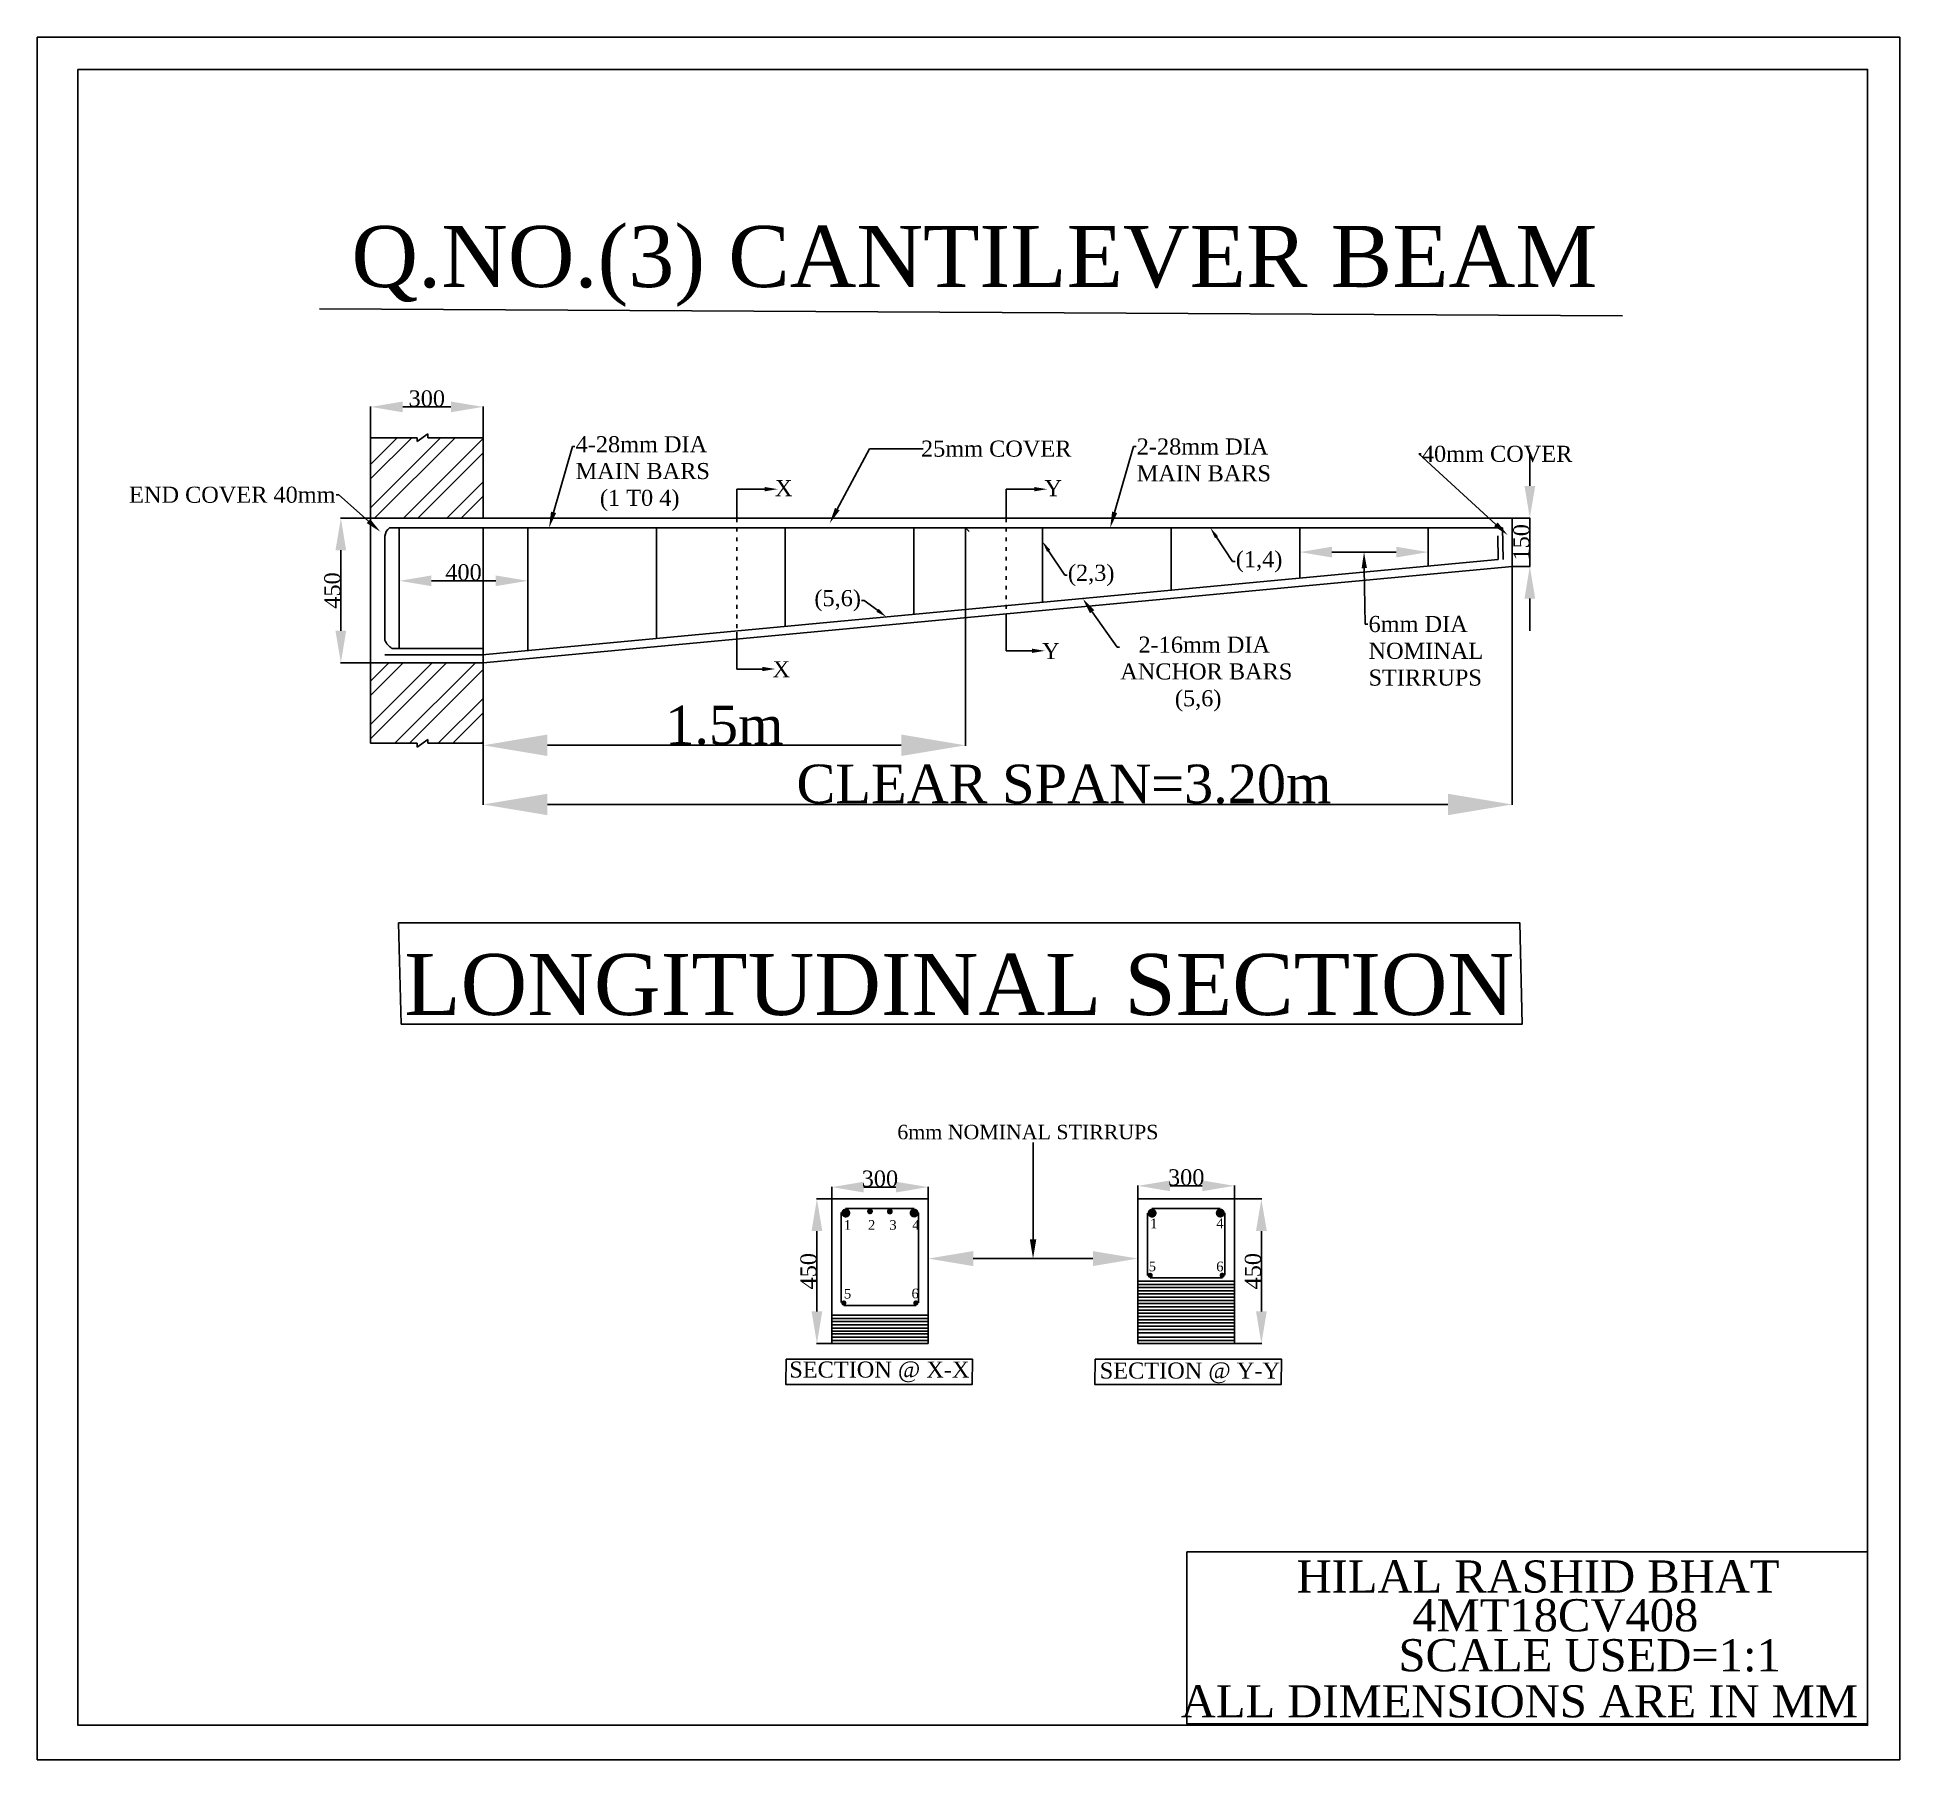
# Model space of a CAD drawing. Header units: millimetres. Extents: x -1148 to 4643, y -3736 to 1621.
import ezdxf
from ezdxf import colors
from ezdxf.entities.mleader import LeaderData, LeaderLine
from ezdxf.math import Vec2, Vec3

# ---------------------------------------------------------------- set-up
doc = ezdxf.new("R2010")
doc.units = ezdxf.units.MM
doc.linetypes.add('ACAD_ISO03W100', pattern=[30, 12, -18])
doc.styles.get("Standard").update_dxf_attribs({"font": 'times.ttf'})
doc.dimstyles.new('ISO-25', dxfattribs={"dimtxt": 2.5, "dimasz": 2.5, "dimexe": 1.25, "dimexo": 0.625, "dimtad": 1, "dimdec": 0, "dimtxsty": 'Standard', "dimcen": 2.5, "dimaunit": 1, "dimadec": 0, "dimazin": 0, "dimtfac": 1, "dimtdec": 0, "dimtmove": 0, "dimatfit": 3, "dimfxl": 1, "dimarcsym": 0})

# ---------------------------------------------------------------- blocks, each defined once
blk = doc.blocks.new('*D1')
at = {"color": 0, "lineweight": -2, "transparency": 16777216}
for p, q in [((3438.1, -25.4), (3438.1, -766.4)), ((238, -325.4), (238, -766.4)), ((438, -765.1), (3238.1, -765.1))]:
    blk.add_line(p, q, dxfattribs=at)
at = {"color": 0, "transparency": 16777216}
for points in [[(438, -731.8), (438, -798.5), (238, -765.1)], [(3238.1, -731.8), (3238.1, -798.5), (3438.1, -765.1)]]:
    blk.add_solid(points, dxfattribs=at)
at = {"layer": 'Defpoints', "color": 0, "transparency": 16777216}
for p in [(3438.1, -24.8), (238, -324.8), (3438.1, -765.1)]:
    blk.add_point(p, dxfattribs=at)
at = {"color": 0, "transparency": 16777216, "insert": (2044.2, -702.4), "char_height": 120, "attachment_point": 5}
blk.add_mtext('CLEAR SPAN=3.20m', dxfattribs=at)
blk = doc.blocks.new('*D2')
at = {"color": 0, "lineweight": -2, "transparency": 16777216}
for p, q in [((238.1, 94.6), (238.1, -582.3)), ((1738.1, 94.6), (1738.1, -582.3)), ((438.1, -581.1), (1538.1, -581.1))]:
    blk.add_line(p, q, dxfattribs=at)
at = {"color": 0, "transparency": 16777216}
for points in [[(438.1, -547.7), (438.1, -614.4), (238.1, -581.1)], [(1538.1, -547.7), (1538.1, -614.4), (1738.1, -581.1)]]:
    blk.add_solid(points, dxfattribs=at)
at = {"layer": 'Defpoints', "color": 0, "transparency": 16777216}
for p in [(238.1, 95.2), (1738.1, 95.2), (1738.1, -581.1)]:
    blk.add_point(p, dxfattribs=at)
at = {"color": 0, "transparency": 16777216, "insert": (988.1, -519.2), "char_height": 120, "attachment_point": 5}
blk.add_mtext('1.5m', dxfattribs=at)
blk = doc.blocks.new('*D3')
at = {"color": 0, "lineweight": -2, "transparency": 16777216}
for p, q in [((-112.7, 125.2), (-205.6, 125.2)), ((-204.3, 25.2), (-204.3, -224.8)), ((-112.7, -324.8), (-205.6, -324.8))]:
    blk.add_line(p, q, dxfattribs=at)
at = {"color": 0, "transparency": 16777216}
for points in [[(-221, 25.2), (-187.7, 25.2), (-204.3, 125.2)], [(-221, -224.8), (-187.7, -224.8), (-204.3, -324.8)]]:
    blk.add_solid(points, dxfattribs=at)
at = {"layer": 'Defpoints', "color": 0, "transparency": 16777216}
for p in [(-112, 125.2), (-204.3, -324.8), (-112, -324.8)]:
    blk.add_point(p, dxfattribs=at)
at = {"color": 0, "transparency": 16777216, "insert": (-230.5, -99.8), "char_height": 50, "attachment_point": 5, "rotation": 90}
blk.add_mtext('450', dxfattribs=at)
blk = doc.blocks.new('*D4')
at = {"color": 0, "lineweight": -2, "transparency": 16777216}
for p, q in [((-22.8, -91.7), (-22.8, -68.4)), ((77.2, -69.7), (277.2, -69.7)), ((377.2, -91.7), (377.2, -68.4))]:
    blk.add_line(p, q, dxfattribs=at)
at = {"color": 0, "transparency": 16777216}
for points in [[(77.2, -53), (77.2, -86.3), (-22.8, -69.7)], [(277.2, -53), (277.2, -86.3), (377.2, -69.7)]]:
    blk.add_solid(points, dxfattribs=at)
at = {"layer": 'Defpoints', "color": 0, "transparency": 16777216}
for p in [(-22.8, -92.3), (377.2, -69.7), (377.2, -92.3)]:
    blk.add_point(p, dxfattribs=at)
at = {"color": 0, "transparency": 16777216, "insert": (177.2, -43.5), "char_height": 50, "attachment_point": 5}
blk.add_mtext('400', dxfattribs=at)
blk = doc.blocks.new('*D5')
at = {"color": 0, "lineweight": -2, "transparency": 16777216}
for p, q in [((3492.8, 225.2), (3492.8, 325.2)), ((3438.7, 125.2), (3494.1, 125.2)), ((3492.8, 125.2), (3492.8, -24.8)), ((3438.7, -24.8), (3494.1, -24.8)), ((3492.8, -124.8), (3492.8, -224.8))]:
    blk.add_line(p, q, dxfattribs=at)
at = {"color": 0, "transparency": 16777216}
for points in [[(3476.2, 225.2), (3509.5, 225.2), (3492.8, 125.2)], [(3476.2, -124.8), (3509.5, -124.8), (3492.8, -24.8)]]:
    blk.add_solid(points, dxfattribs=at)
at = {"layer": 'Defpoints', "color": 0, "transparency": 16777216}
for p in [(3438.1, 125.2), (3438.1, -24.8), (3492.8, -24.8)]:
    blk.add_point(p, dxfattribs=at)
at = {"color": 0, "transparency": 16777216, "insert": (3466.7, 50.2), "char_height": 50, "attachment_point": 5, "rotation": 90}
blk.add_mtext('150', dxfattribs=at)
blk = doc.blocks.new('*D6')
at = {"color": 0, "lineweight": -2, "transparency": 16777216}
for p, q in [((-112, 376), (-112, 472.4)), ((-12, 471.2), (138, 471.2)), ((238, 376), (238, 472.4))]:
    blk.add_line(p, q, dxfattribs=at)
at = {"color": 0, "transparency": 16777216}
for points in [[(-12, 487.8), (-12, 454.5), (-112, 471.2)], [(138, 487.8), (138, 454.5), (238, 471.2)]]:
    blk.add_solid(points, dxfattribs=at)
at = {"layer": 'Defpoints', "color": 0, "transparency": 16777216}
for p in [(238, 471.2), (-112, 375.4), (238, 375.4)]:
    blk.add_point(p, dxfattribs=at)
at = {"color": 0, "transparency": 16777216, "insert": (63, 497.2), "char_height": 50, "width": 105.119, "attachment_point": 5}
blk.add_mtext('300', dxfattribs=at)
blk = doc.blocks.new('*D7')
at = {"color": 0, "lineweight": -2, "transparency": 16777216}
for p, q in [((1321.9, -1990.9), (1321.9, -1953.6)), ((1421.9, -1954.9), (1521.9, -1954.9)), ((1621.9, -1990.9), (1621.9, -1953.6))]:
    blk.add_line(p, q, dxfattribs=at)
at = {"color": 0, "transparency": 16777216}
for points in [[(1421.9, -1938.2), (1421.9, -1971.6), (1321.9, -1954.9)], [(1521.9, -1938.2), (1521.9, -1971.6), (1621.9, -1954.9)]]:
    blk.add_solid(points, dxfattribs=at)
at = {"layer": 'Defpoints', "color": 0, "transparency": 16777216}
for p in [(1621.9, -1954.9), (1321.9, -1991.5), (1621.9, -1991.5)]:
    blk.add_point(p, dxfattribs=at)
at = {"color": 0, "transparency": 16777216, "insert": (1471.9, -1928.8), "char_height": 50, "attachment_point": 5}
blk.add_mtext('300', dxfattribs=at)
blk = doc.blocks.new('*D8')
at = {"color": 0, "lineweight": -2, "transparency": 16777216}
for p, q in [((1321.3, -1991.5), (1274.8, -1991.5)), ((1276, -2091.5), (1276, -2341.5)), ((1321.3, -2441.5), (1274.8, -2441.5))]:
    blk.add_line(p, q, dxfattribs=at)
at = {"color": 0, "transparency": 16777216}
for points in [[(1259.4, -2091.5), (1292.7, -2091.5), (1276, -1991.5)], [(1259.4, -2341.5), (1292.7, -2341.5), (1276, -2441.5)]]:
    blk.add_solid(points, dxfattribs=at)
at = {"layer": 'Defpoints', "color": 0, "transparency": 16777216}
for p in [(1321.9, -1991.5), (1276, -2441.5), (1321.9, -2441.5)]:
    blk.add_point(p, dxfattribs=at)
at = {"color": 0, "transparency": 16777216, "insert": (1250, -2216.5), "char_height": 50, "attachment_point": 5, "rotation": 90}
blk.add_mtext('450', dxfattribs=at)
blk = doc.blocks.new('*D9')
at = {"color": 0, "lineweight": -2, "transparency": 16777216}
for p, q in [((2274.3, -1990.9), (2274.3, -1949.8)), ((2374.3, -1951), (2474.3, -1951)), ((2574.3, -1990.9), (2574.3, -1949.8))]:
    blk.add_line(p, q, dxfattribs=at)
at = {"color": 0, "transparency": 16777216}
for points in [[(2374.3, -1934.3), (2374.3, -1967.7), (2274.3, -1951)], [(2474.3, -1934.3), (2474.3, -1967.7), (2574.3, -1951)]]:
    blk.add_solid(points, dxfattribs=at)
at = {"layer": 'Defpoints', "color": 0, "transparency": 16777216}
for p in [(2574.3, -1951), (2274.3, -1991.5), (2574.3, -1991.5)]:
    blk.add_point(p, dxfattribs=at)
at = {"color": 0, "transparency": 16777216, "insert": (2424.3, -1924.9), "char_height": 50, "attachment_point": 5}
blk.add_mtext('300', dxfattribs=at)
blk = doc.blocks.new('*D10')
at = {"color": 0, "lineweight": -2, "transparency": 16777216}
for p, q in [((2574.9, -1991.5), (2659.3, -1991.5)), ((2658.1, -2091.5), (2658.1, -2341.5)), ((2574.9, -2441.5), (2659.3, -2441.5))]:
    blk.add_line(p, q, dxfattribs=at)
at = {"color": 0, "transparency": 16777216}
for points in [[(2641.4, -2091.5), (2674.8, -2091.5), (2658.1, -1991.5)], [(2641.4, -2341.5), (2674.8, -2341.5), (2658.1, -2441.5)]]:
    blk.add_solid(points, dxfattribs=at)
at = {"layer": 'Defpoints', "color": 0, "transparency": 16777216}
for p in [(2574.3, -1991.5), (2574.3, -2441.5), (2658.1, -2441.5)]:
    blk.add_point(p, dxfattribs=at)
at = {"color": 0, "transparency": 16777216, "insert": (2632, -2216.5), "char_height": 50, "attachment_point": 5, "rotation": 90}
blk.add_mtext('450', dxfattribs=at)

msp = doc.modelspace()

# ---------------------------------------------------------------- hatches: boundary and pattern name
h = msp.add_hatch()
h.set_pattern_fill('ANSI32', color=256, scale=10)
h.paths.add_polyline_path([(238, 375.4), (-112, 375.4), (-112, 125.2), (238.1, 125.2)])
h.paths.add_polyline_path([(238, -324.8), (-112, -324.8), (-112, -574.8), (238, -574.8)])

# ---------------------------------------------------------------- linework, layer by layer
for p, q in [((-270.5, 776.6), (3781.1, 754.4)), ((-112, 375.4), (-112, 125.2)), ((33, 375.4), (-112, 375.4)), ((33, 363.3), (66.1, 387.4)), ((33, 375.4), (33, 363.3)), ((33, 375.4), (33, 363.3)), ((66.1, 375.4), (66.1, 387.4)), ((238, 375.4), (66.1, 375.4)), ((238.1, 125.2), (238, 375.4)), ((1026.8, 215.3), (1026.8, 125.2)), ((1865, 215.3), (1865, 125.2)), ((-112, 125.2), (-112, -324.8)), ((-112, 125.2), (238.1, 125.2)), ((238.1, 125.2), (3438.1, 125.2)), ((3438.1, 125.2), (3438.1, -24.8)), ((-67, 68.8), (-67, -254.2)), ((-52.7, 95.2), (238.1, 95.2)), ((-22.8, 95.2), (-22.8, -279.8)), ((238.1, 95.2), (3408.1, 95.2)), ((377.2, 95.2), (377.2, -286.7)), ((777.2, 95.2), (777.2, -249.2)), ((1177.2, 95.2), (1177.2, -211.7)), ((1577.2, 95.2), (1577.2, -174.2)), ((1738.1, 95.2), (1749.6, 83.9)), ((1977.2, 95.2), (1977.2, -136.7)), ((2377.2, 95.2), (2377.2, -99.2)), ((2777.2, 95.2), (2777.2, -61.7)), ((3177.2, 95.2), (3177.2, -24.2)), ((3393.5, 70.2), (3394.6, -3.8)), ((3408.1, 95.4), (3409.7, -3.5)), ((2777.2, 17.4), (2777.2, 20.9)), ((2877.2, 19.7), (3077.2, 19.7)), ((3177.2, 17.4), (3177.2, 20.9)), ((235.6, -299.9), (3394.6, -3.8)), ((238, -324.8), (3438.1, -24.8)), ((1865, -172.3), (1865, -287.3)), ((1026.8, -228.9), (1026.8, -343.9)), ((238.8, -279.8), (-45.7, -279.8)), ((-112, -324.8), (-112, -574.8)), ((238, -324.8), (-112, -324.8)), ((235.6, -299.9), (-67.7, -299.9)), ((238, -574.8), (238, -324.8)), ((-112, -574.8), (33, -574.8)), ((66.1, -562.8), (33, -586.8)), ((33, -574.8), (33, -586.8)), ((66.1, -574.8), (66.1, -562.8)), ((66.1, -574.8), (238, -574.8)), ((1621.9, -1991.5), (1321.9, -1991.5)), ((1321.9, -1991.5), (1321.9, -2441.5)), ((1578, -2021.5), (1365.2, -2021.5)), ((1621.9, -2441.5), (1621.9, -1991.5)), ((2574.3, -1991.5), (2274.3, -1991.5)), ((2274.3, -1991.5), (2274.3, -2441.5)), ((2530.2, -2021.5), (2317.9, -2021.5)), ((2574.3, -2441.5), (2574.3, -1991.5)), ((1351.9, -2034.2), (1351.9, -2313.8)), ((1591.9, -2314.9), (1591.9, -2034.8)), ((2304.3, -2036), (2304.3, -2229.5)), ((2544.3, -2229.2), (2544.3, -2035.2)), ((1621.9, -2182.4), (1621.9, -2176)), ((1761.9, -2177.2), (2134.3, -2177.2)), ((2274.3, -2182.4), (2274.3, -2176)), ((2274.3, -2247.3), (2574.3, -2247.3)), ((2274.3, -2257.3), (2574.3, -2257.3)), ((2312.6, -2237.3), (2536.9, -2237.3)), ((2274.3, -2267.3), (2574.3, -2267.3)), ((2274.3, -2277.3), (2574.3, -2277.3)), ((2274.3, -2287.3), (2574.3, -2287.3)), ((2274.3, -2297.3), (2574.3, -2297.3)), ((2274.3, -2307.3), (2574.3, -2307.3)), ((1321.9, -2353.3), (1621.9, -2353.3)), ((1321.9, -2363.3), (1621.9, -2363.3)), ((1321.9, -2363.3), (1621.9, -2363.3)), ((1321.9, -2373.3), (1621.9, -2373.3)), ((1360, -2323.3), (1584.4, -2323.3)), ((2274.3, -2317.3), (2574.3, -2317.3)), ((2274.3, -2327.3), (2574.3, -2327.3)), ((2274.3, -2337.3), (2574.3, -2337.3)), ((2274.3, -2347.3), (2574.3, -2347.3)), ((2274.3, -2357.3), (2574.3, -2357.3)), ((2274.3, -2367.3), (2574.3, -2367.3)), ((1321.9, -2383.3), (1621.9, -2383.3)), ((1321.9, -2393.3), (1621.9, -2393.3)), ((1321.9, -2403.3), (1621.9, -2403.3)), ((1321.9, -2411.5), (1621.9, -2411.5)), ((1321.9, -2421.5), (1621.9, -2421.5)), ((1321.9, -2431.5), (1621.9, -2431.5)), ((2274.3, -2377.3), (2574.3, -2377.3)), ((2274.3, -2387.3), (2574.3, -2387.3)), ((2274.3, -2397.3), (2574.3, -2397.3)), ((2274.3, -2421.5), (2574.3, -2421.5)), ((2274.3, -2431.5), (2574.3, -2431.5)), ((2275.1, -2408.5), (2575.1, -2408.5)), ((1321.9, -2441.5), (1621.9, -2441.5)), ((2274.3, -2441.5), (2574.3, -2441.5))]:
    msp.add_line(p, q)
at = {"linetype": 'ByBlock', "lineweight": -2}
for p, q in [((1034.8, 215.3), (1026.8, 215.3)), ((1873, 215.3), (1865, 215.3))]:
    msp.add_line(p, q, dxfattribs=at)
at = {"linetype": 'ACAD_ISO03W100'}
for p, q in [((1026.8, 125.2), (1026.8, -225.8)), ((1865, 125.2), (1865, -172.3))]:
    msp.add_line(p, q, dxfattribs=at)
at = {"linetype": 'Continuous'}
for points in [[(-1148.3, 1620.6), (4643.1, 1620.6), (4643.1, -3735.6), (-1148.3, -3735.6)], [(-1021.7, 1520.6), (4543.1, 1520.6), (4543.1, -3628.1), (-1021.7, -3628.1)]]:
    msp.add_lwpolyline(points, close=True, dxfattribs=at)
at = {"linetype": 'ByBlock', "lineweight": -2}
for points in [[(1113.9, 215.3), (1034.8, 215.3)], [(1952.1, 215.3), (1873, 215.3)], [(1944.7, -287.3), (1865, -287.3)], [(1106.6, -343.9), (1026.8, -343.9)], [(1948.1, -2117.2), (1948.1, -1816)]]:
    msp.add_lwpolyline(points, dxfattribs=at)
for points in [[(-24.7, -1133.1), (3461.4, -1133.1), (3469.4, -1448), (-16.7, -1448)], [(1180.8, -2490.4), (1759.8, -2490.4), (1758.6, -2568.9), (1179.5, -2568.9)], [(2141.6, -2490.4), (2720.7, -2490.4), (2719.4, -2568.9), (2140.3, -2568.9)], [(2426, -3089.3), (4543.1, -3089.3), (4543.1, -3623.5), (2426, -3623.5)]]:
    msp.add_lwpolyline(points, close=True)
for points, const_width in [([(1358.7, -2035.6, 1), (1372.7, -2035.6, 1)], 14), ([(1436.6, -2030.4, 1), (1445.6, -2030.4, 1)], 9), ([(1498.2, -2030.8, 1), (1507.2, -2030.8, 1)], 9), ([(1571.3, -2035.5, 1), (1585.3, -2035.5, 1)], 14), ([(2311.3, -2035.9, 1), (2325.3, -2035.9, 1)], 14), ([(2523.3, -2035.6, 1), (2537.3, -2035.6, 1)], 14), ([(2308.4, -2229.3, 1), (2316.4, -2229.3, 1)], 8), ([(2532.1, -2229.2, 1), (2540.1, -2229.2, 1)], 8), ([(1355.8, -2315.3, 1), (1363.8, -2315.3, 1)], 8), ([(1579.8, -2315.3, 1), (1587.8, -2315.3, 1)], 8)]:
    msp.add_lwpolyline(points, format="xyb", close=True, dxfattribs=dict(const_width=const_width))
for centre, radius, start, end in [((-32.4, 67), 34.7, 125.77806, 176.94852), ((-15.5, -232.9), 55.8, 202.4355, 237.21002)]:
    msp.add_arc(centre, radius, start, end)
for points in [[(1113.9, 222), (1153.9, 215.3), (1113.9, 208.7)], [(1952.1, 222), (1992.1, 215.3), (1952.1, 208.7)], [(2877.2, 36.3), (2877.2, 3), (2777.2, 19.7)], [(3077.2, 36.3), (3077.2, 3), (3177.2, 19.7)], [(1944.7, -280.6), (1984.7, -287.3), (1944.7, -293.9)], [(1106.6, -337.2), (1146.6, -343.9), (1106.6, -350.6)], [(1958.1, -2117.2), (1948.1, -2177.2), (1938.1, -2117.2)], [(1761.9, -2153.9), (1761.9, -2200.5), (1621.9, -2177.2)], [(2134.3, -2153.9), (2134.3, -2200.5), (2274.3, -2177.2)]]:
    msp.add_solid(points)

# ---------------------------------------------------------------- texts
for s, width, insert, char_height, attachment_point in [('\\pi-570,l760,t1520;Q.NO.(3)^ICANTILEVER BEAM', 4844.731, (1670.6, 1034), 190, 2), ('X', 37.232, (1145.5, 243.5), 50, 1), ('Y', 37.232, (1983.6, 243.5), 50, 1), ('Y', 37.232, (1976.3, -263.1), 50, 1), ('X', 37.232, (1138.1, -319.7), 50, 1), ('LONGITUDINAL SECTION', 4844.731, (1718.4, -1229.7), 190, 2), ('SECTION @ X-X', 4844.731, (1470.3, -2497.3), 50, 2), ('SECTION @ Y-Y', 4844.731, (2435.7, -2500.4), 50, 2)]:
    msp.add_mtext_dynamic_manual_height_columns(s, width=width, gutter_width=12.5, heights=[0], dxfattribs=dict(insert=insert, char_height=char_height, attachment_point=attachment_point))
for s, insert, char_height, attachment_point in [('6mm NOMINAL STIRRUPS', (2338, -1761.2), 45, 3), ('1', (1360, -2057.5), 30, 1), ('2', (1434.8, -2057.5), 30, 1), ('3', (1501.3, -2057.5), 30, 1), ('4', (1572.5, -2057.5), 30, 1), ('1', (2311.9, -2053.1), 30, 1), ('5', (2307.6, -2186.5), 30, 1), ('6', (2517.7, -2186.7), 30, 1), ('5', (1360, -2271.4), 30, 1), ('6', (1570.2, -2270.7), 30, 1)]:
    msp.add_mtext(s, dxfattribs=dict(insert=insert, char_height=char_height, attachment_point=attachment_point))
at = {"insert": (2517.9, -2052.7), "char_height": 30, "width": 21.509, "attachment_point": 1}
msp.add_mtext('4', dxfattribs=at)
at = {"char_height": 100, "attachment_point": 8, "line_spacing_factor": 0.5}
for s, insert in [('HILAL RASHID BHAT', (3518.3, -3217.3)), ('4MT18CV408', (3572, -3338.6)), ('SCALE USED=1:1', (3678.9, -3462.7)), ('ALL DIMENSIONS ARE IN MM', (3460.4, -3605.3))]:
    msp.add_mtext_dynamic_manual_height_columns(s, width=10511.997, gutter_width=12.5, heights=[519.7], dxfattribs=dict(at, insert=insert))

# ---------------------------------------------------------------- dimensions: what is measured, and where the dimension line sits
dim = msp.add_linear_dim(base=(238, 471.2), p1=(-112, 375.4), p2=(238, 375.4), text='300', dimstyle='ISO-25', override={"dimtxt": 50, "dimasz": 100})
dim.commit()
dim.dimension.update_dxf_attribs({"geometry": '*D6', "text_midpoint": (63, 497.2)})
for base, p1, p2, picture, middle in [((3492.8, -24.8), (3438.1, 125.2), (3438.1, -24.8), '*D5', (3466.7, 50.2)), ((-204.3, -324.8), (-112, 125.2), (-112, -324.8), '*D3', (-230.5, -99.8))]:
    dim = msp.add_linear_dim(base=base, p1=p1, p2=p2, angle=90, dimstyle='ISO-25', override={"dimtxt": 50, "dimasz": 100})
    dim.commit()
    dim.dimension.update_dxf_attribs({"geometry": picture, "text_midpoint": middle})
for base, p1, p2, text, picture, middle in [((1738.1, -581.1), (238.1, 95.2), (1738.1, 95.2), '1.5m', '*D2', (988.1, -581.1)), ((3438.1, -765.1), (238, -324.8), (3438.1, -24.8), 'CLEAR SPAN=3.20m', '*D1', (2044.2, -765.1))]:
    dim = msp.add_linear_dim(base=base, p1=p1, p2=p2, text=text, dimstyle='ISO-25', override={"dimtxt": 120, "dimasz": 200})
    dim.commit()
    dim.dimension.update_dxf_attribs({"geometry": picture, "text_midpoint": middle, "dimtype": 160})
for base, p1, p2, picture, middle in [((377.2, -69.7), (-22.8, -92.3), (377.2, -92.3), '*D4', (177.2, -43.5)), ((1621.9, -1954.9), (1321.9, -1991.5), (1621.9, -1991.5), '*D7', (1471.9, -1928.8)), ((2574.3, -1951), (2274.3, -1991.5), (2574.3, -1991.5), '*D9', (2424.3, -1924.9))]:
    dim = msp.add_linear_dim(base=base, p1=p1, p2=p2, dimstyle='ISO-25', override={"dimtxt": 50, "dimasz": 100})
    dim.commit()
    dim.dimension.update_dxf_attribs({"geometry": picture, "text_midpoint": middle})
for base, p1, p2, picture, middle in [((1276, -2441.5), (1321.9, -1991.5), (1321.9, -2441.5), '*D8', (1276, -2216.5)), ((2658.1, -2441.5), (2574.3, -1991.5), (2574.3, -2441.5), '*D10', (2658.1, -2216.5))]:
    dim = msp.add_linear_dim(base=base, p1=p1, p2=p2, angle=90, dimstyle='ISO-25', override={"dimtxt": 50, "dimasz": 100})
    dim.commit()
    dim.dimension.update_dxf_attribs({"geometry": picture, "text_midpoint": middle, "dimtype": 160})

# ---------------------------------------------------------------- leaders
ml = msp.add_multileader_mtext('Standard')
ml.set_content('4-28mm DIA MAIN BARS \\P    (1 T0 4)', color=256)
ml.set_leader_properties()
ml.build(insert=Vec2(0, 0))
ml.multileader.update_dxf_attribs({"arrow_head_size": 50})
ctx = ml.context
ctx.base_point, ctx.char_height, ctx.arrow_head_size, ctx.plane_origin = Vec3(523.7, 347.7), 50, 50, Vec3(443.3, 95.2)
notes = []
notes.append((ctx, [(0, (1, 1, 0), (515.7, 347.7), (1, 0), 8, [(0, [(443.3, 95.2)], 0, [])])]))
ctx.mtext.insert, ctx.mtext.width, ctx.mtext.flow_direction = Vec3(525.7, 380.1), 490.731, 5
ml = msp.add_multileader_mtext('Standard')
ml.set_content('25mm COVER', color=256)
ml.set_leader_properties()
ml.build(insert=Vec2(0, 0))
ml.multileader.update_dxf_attribs({"arrow_head_size": 50})
ctx = ml.context
ctx.base_point, ctx.char_height, ctx.arrow_head_size, ctx.plane_origin = Vec3(1606.5, 341), 50, 50, Vec3(1214, 109.2)
ctx.text_align_type = 2
notes.append((ctx, [(0, (1, 1, 0), (1439.2, 341), (1, 0), 167.3, [(0, [(1315.9, 109.2)], 0, [])])]))
ctx.mtext.insert, ctx.mtext.alignment, ctx.mtext.flow_direction = Vec3(2067.5, 366.4), 3, 5
ml = msp.add_multileader_mtext('Standard')
ml.set_content('2-28mm DIA MAIN BARS', color=256)
ml.set_leader_properties()
ml.build(insert=Vec2(0, 0))
ml.multileader.update_dxf_attribs({"arrow_head_size": 50})
ctx = ml.context
ctx.base_point, ctx.char_height, ctx.arrow_head_size, ctx.plane_origin = Vec3(2268.5, 347.7), 50, 50, Vec3(2188, 95.2)
notes.append((ctx, [(0, (1, 1, 0), (2260.5, 347.7), (1, 0), 8, [(0, [(2188, 95.2)], 0, [])])]))
ctx.mtext.insert, ctx.mtext.width, ctx.mtext.flow_direction = Vec3(2270.5, 373.1), 490.731, 5
ml = msp.add_multileader_mtext('Standard')
ml.set_content('40mm COVER', color=256)
ml.set_leader_properties()
ml.build(insert=Vec2(0, 0))
ml.multileader.update_dxf_attribs({"arrow_head_size": 50})
ctx = ml.context
ctx.base_point, ctx.char_height, ctx.arrow_head_size, ctx.plane_origin = Vec3(3155.2, 324.8), 50, 50, Vec3(3424.2, 72.3)
notes.append((ctx, [(0, (1, 1, 0), (3147.2, 324.8), (1, 0), 8, [(0, [(3424.2, 72.3)], 0, [])])]))
ctx.mtext.insert, ctx.mtext.width, ctx.mtext.defined_height, ctx.mtext.flow_direction = Vec3(3157.2, 350.3), 840.144, 124.1, 5
ml = msp.add_multileader_mtext('Standard')
ml.set_content('END COVER 40mm', color=256)
ml.set_leader_properties()
ml.build(insert=Vec2(0, 0))
ml.multileader.update_dxf_attribs({"arrow_head_size": 50})
ctx = ml.context
ctx.base_point, ctx.char_height, ctx.arrow_head_size, ctx.plane_origin = Vec3(-841.5, 197.7), 50, 50, Vec3(-81.1, 82.9)
ctx.text_align_type = 2
notes.append((ctx, [(0, (1, 1, 0), (-210.8, 197.7), (-1, 0), 8, [(0, [(-81.1, 82.9)], 0, [])])]))
ctx.mtext.insert, ctx.mtext.alignment, ctx.mtext.flow_direction = Vec3(-220.8, 223.1), 3, 5
ml = msp.add_multileader_mtext('Standard')
ml.set_content('(1,4)', color=256)
ml.set_leader_properties()
ml.build(insert=Vec2(0, 0))
ml.multileader.update_dxf_attribs({"arrow_head_size": 35})
ctx = ml.context
ctx.base_point, ctx.char_height, ctx.arrow_head_size, ctx.plane_origin = Vec3(2576.6, -9.7), 50, 35, Vec3(2499.3, 95.2)
notes.append((ctx, [(0, (1, 1, 0), (2568.6, -9.7), (1, 0), 8, [(0, [(2499.3, 95.2)], 0, [])])]))
ctx.mtext.insert, ctx.mtext.flow_direction = Vec3(2578.6, 22.6), 5
ml = msp.add_multileader_mtext('Standard')
ml.set_content('(2,3)', color=256)
ml.set_leader_properties()
ml.build(insert=Vec2(0, 0))
ml.multileader.update_dxf_attribs({"arrow_head_size": 35})
ctx = ml.context
ctx.base_point, ctx.char_height, ctx.arrow_head_size, ctx.plane_origin = Vec3(2054.5, -52), 50, 35, Vec3(1977.2, 52.9)
notes.append((ctx, [(0, (1, 1, 0), (2046.5, -52), (1, 0), 8, [(0, [(1977.2, 52.9)], 0, [])])]))
ctx.mtext.insert, ctx.mtext.flow_direction = Vec3(2056.5, -19.7), 5
ml = msp.add_multileader_mtext('Standard')
ml.set_content('6mm DIA NOMINAL STIRRUPS', color=256)
ml.set_leader_properties()
ml.build(insert=Vec2(0, 0))
ml.multileader.update_dxf_attribs({"arrow_head_size": 50})
ctx = ml.context
ctx.base_point, ctx.char_height, ctx.arrow_head_size, ctx.plane_origin = Vec3(2989.3, -204.4), 50, 50, Vec3(2977.2, 19.7)
notes.append((ctx, [(0, (1, 1, 0), (2981.3, -204.4), (1, 0), 8, [(0, [(2977.2, 19.7)], 0, [])])]))
ctx.mtext.insert, ctx.mtext.width, ctx.mtext.flow_direction = Vec3(2991.3, -178.9), 505.544, 5
ml = msp.add_multileader_mtext('Standard')
ml.set_content('(5,6)', color=256)
ml.set_leader_properties()
ml.build(insert=Vec2(0, 0))
ml.multileader.update_dxf_attribs({"arrow_head_size": 35})
ctx = ml.context
ctx.base_point, ctx.char_height, ctx.arrow_head_size, ctx.plane_origin = Vec3(1274, -130.7), 50, 35, Vec3(1492.5, -182.1)
ctx.text_align_type = 2
notes.append((ctx, [(0, (1, 1, 0), (1422.9, -130.7), (-1, 0), 8, [(0, [(1492.5, -182.1)], 0, [])])]))
ctx.mtext.insert, ctx.mtext.alignment, ctx.mtext.flow_direction = Vec3(1412.9, -98.4), 3, 5
ml = msp.add_multileader_mtext('Standard')
ml.set_content('   2-16mm DIA ANCHOR BARS\\P         (5,6)', color=256)
ml.set_leader_properties()
ml.build(insert=Vec2(0, 0))
ml.multileader.update_dxf_attribs({"arrow_head_size": 50})
ctx = ml.context
ctx.base_point, ctx.char_height, ctx.arrow_head_size, ctx.plane_origin = Vec3(2217.2, -275.5), 50, 50, Vec3(2102.6, -124.9)
notes.append((ctx, [(0, (1, 1, 0), (2209.2, -275.5), (1, 0), 8, [(0, [(2102.6, -124.9)], 0, [])])]))
ctx.mtext.insert, ctx.mtext.width, ctx.mtext.flow_direction = Vec3(2219.2, -243.1), 548.717, 5
for ctx, leaders in notes:
    for number, flags, end, landing, length, lines in leaders:
        leader = LeaderData()
        leader.index, (leader.has_last_leader_line, leader.has_dogleg_vector, leader.attachment_direction) = number, flags
        leader.last_leader_point, leader.dogleg_vector, leader.dogleg_length = Vec3(end), Vec3(landing), length
        for number, points, colour, breaks in lines:
            line = LeaderLine()
            line.index, line.vertices, line.color, line.breaks = number, Vec3.list(points), colors.encode_raw_color(colour), breaks
            leader.lines.append(line)
        ctx.leaders.append(leader)

doc.saveas('drawing.dxf')
